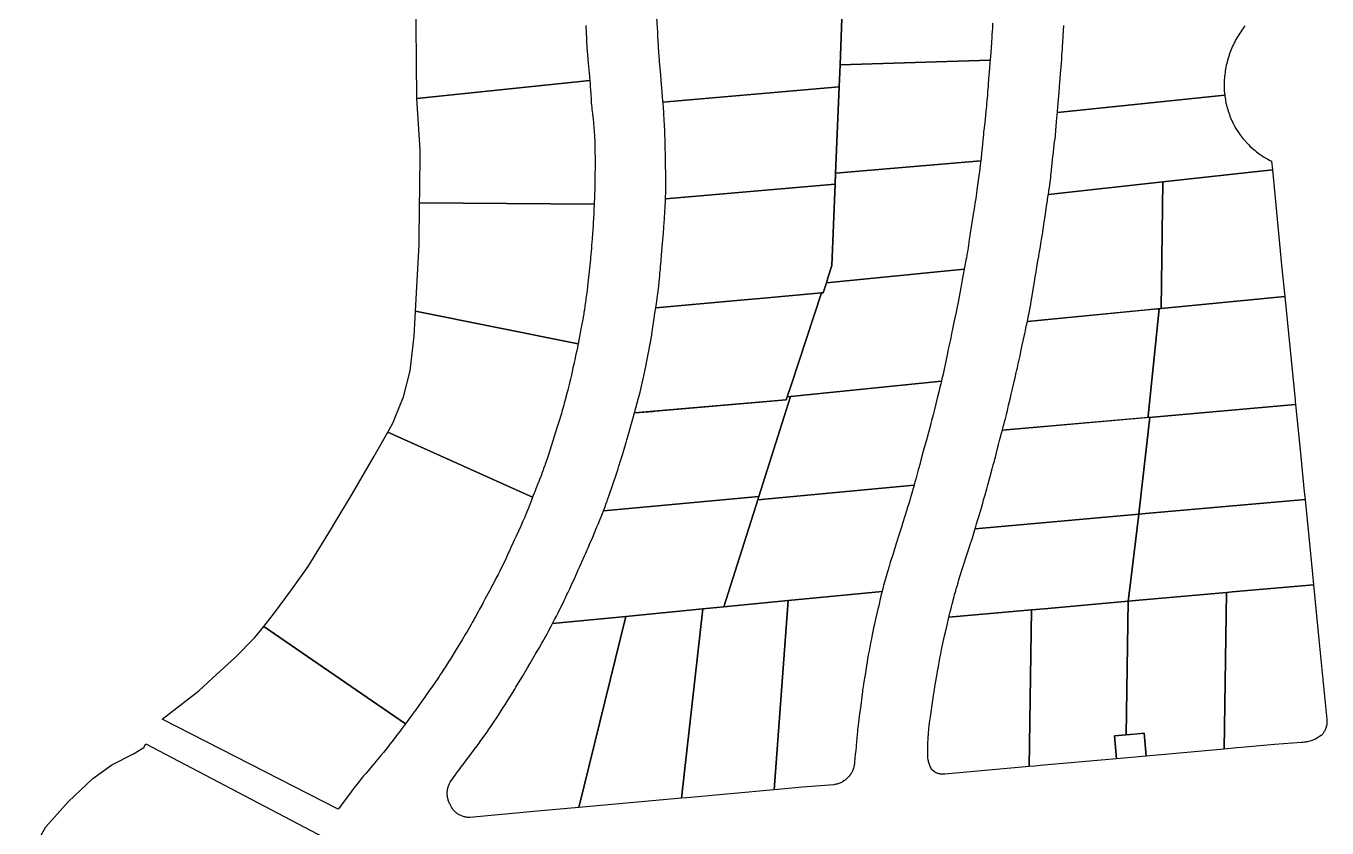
# Model space of a CAD drawing. Header units: metres. Extents: x 3 to 1005126, y 39 to 4383651.
# Drawn here: x 478113.9 to 478407.5, y 4366514.5 to 4366695.4 of the extents above; entities that cross this region are included whole.
import ezdxf

# ---------------------------------------------------------------- set-up
doc = ezdxf.new("R2010")
doc.units = ezdxf.units.M
doc.header["$MEASUREMENT"] = 0
doc.layers.add('TM_Llucmajor', color=7, linetype='Continuous')

msp = doc.modelspace()

# ---------------------------------------------------------------- linework, layer by layer
at = {"layer": 'TM_Llucmajor', "linetype": 'Continuous', "flags": 128}
for points in [[(478240.2, 4366695.46), (478240.3, 4366693.79), (478240.37, 4366692.55), (478240.41, 4366691.89), (478240.49, 4366690.57), (478240.55, 4366689.59), (478240.59, 4366688.93), (478240.62, 4366688.6), (478240.66, 4366688.11), (478240.69, 4366687.74), (478240.76, 4366686.99), (478240.83, 4366686.25), (478240.97, 4366684.76), (478241.04, 4366684.02), (478241.08, 4366683.65), (478241.13, 4366683.09), (478202.12, 4366679.01), (478202.12, 4366679.01), (478201.86, 4366704.03)], [(478332.01, 4366695.98), (478331.95, 4366694.81), (478331.92, 4366694.22), (478331.86, 4366693.34), (478331.81, 4366692.46), (478331.78, 4366692.03), (478331.75, 4366691.54), (478331.68, 4366690.58), (478331.58, 4366689.3), (478331.53, 4366688.66), (478331.46, 4366687.67), (478297.58, 4366686.58), (478297.58, 4366686.58), (478298.18, 4366701.35)], [(478388.98, 4366695.42), (478388.72, 4366695.09), (478388.47, 4366694.76), (478388.23, 4366694.43), (478387.99, 4366694.08), (478387.76, 4366693.74), (478387.54, 4366693.39), (478387.32, 4366693.03), (478387.11, 4366692.68), (478386.91, 4366692.31), (478386.71, 4366691.95), (478386.52, 4366691.58), (478386.34, 4366691.21), (478386.17, 4366690.83), (478386, 4366690.46), (478385.84, 4366690.07), (478385.69, 4366689.69), (478385.54, 4366689.3), (478385.4, 4366688.89), (478385.27, 4366688.5), (478385.15, 4366688.11), (478384.93, 4366687.3), (478384.83, 4366686.91), (478384.74, 4366686.5), (478384.65, 4366686.09), (478384.51, 4366685.27), (478384.45, 4366684.86), (478384.4, 4366684.45), (478384.35, 4366684.04), (478384.32, 4366683.62), (478384.29, 4366683.21), (478384.27, 4366682.79), (478384.25, 4366681.96), (478384.26, 4366681.54), (478384.26, 4366681.47), (478384.27, 4366681.09), (478384.29, 4366680.7), (478384.32, 4366680.3), (478384.38, 4366679.74), (478346.62, 4366675.84), (478346.62, 4366675.84), (478346.64, 4366676.1), (478346.79, 4366677.95), (478347.01, 4366680.43), (478347.12, 4366681.67), (478347.2, 4366682.69), (478347.26, 4366683.37), (478347.36, 4366684.72), (478347.47, 4366686.08), (478347.6, 4366687.91), (478347.66, 4366688.82), (478347.75, 4366690.17), (478347.79, 4366690.86), (478347.84, 4366691.58), (478347.92, 4366693.04), (478348.01, 4366694.5), (478348.05, 4366695.31), (478348.06, 4366695.47)], [(478112.55, 4366503.67), (478115.55, 4366509.74), (478118.37, 4366514.74), (478123.51, 4366520.48), (478129.01, 4366525.66), (478133.28, 4366528.74), (478138.19, 4366531.25), (478140.49, 4366532.68), (478140.97, 4366533.46), (478182.6, 4366511.63), (478182.69, 4366510.42), (478183.04, 4366508.25), (478183.38, 4366506), (478184.16, 4366503.83), (478185.2, 4366501.66), (478187.03, 4366499.06), (478188.76, 4366497.24), (478190.95, 4366495.36), (478189.3, 4366494.91), (478128.89, 4366478.62), (478128.89, 4366478.62), (478120.06, 4366484.21), (478115.77, 4366487.42), (478113, 4366490.38)]]:
    msp.add_lwpolyline(points, dxfattribs=at)
for points in [[(478257.63, 4366678.18), (478257.6, 4366678.58), (478257.55, 4366679.23), (478257.44, 4366680.53), (478257.23, 4366683.1), (478257.12, 4366684.4), (478257.06, 4366685.1), (478256.95, 4366686.51), (478256.88, 4366687.45), (478256.79, 4366688.7), (478256.74, 4366689.33), (478256.64, 4366690.74), (478256.56, 4366692.15), (478256.51, 4366692.86), (478256.46, 4366693.92), (478256.4, 4366695.08), (478256.36, 4366695.86), (478256.29, 4366697.41), (478256.24, 4366698.39), (478298.18, 4366701.35), (478297.58, 4366686.58), (478297.38, 4366681.64), (478257.63, 4366678.18)], [(478296.58, 4366662.15), (478297.38, 4366681.64), (478297.58, 4366686.58), (478331.46, 4366687.67), (478331.41, 4366687.07), (478331.31, 4366685.87), (478331.12, 4366683.45), (478331.02, 4366682.24), (478330.98, 4366681.69), (478330.89, 4366680.57), (478330.83, 4366679.75), (478330.73, 4366678.51), (478330.66, 4366677.7), (478330.62, 4366677.27), (478330.56, 4366676.66), (478330.51, 4366676.18), (478330.31, 4366674.26), (478330.1, 4366672.36), (478329.99, 4366671.41), (478329.94, 4366670.92), (478329.86, 4366670.21), (478329.81, 4366669.69), (478329.71, 4366668.67), (478329.58, 4366667.32), (478329.51, 4366666.64), (478329.4, 4366665.61), (478329.33, 4366664.99), (478296.58, 4366662.15)], [(478202.72, 4366655.47), (478202.75, 4366657.88), (478202.83, 4366667.46), (478202.12, 4366679.01), (478241.13, 4366683.09), (478241.14, 4366682.89), (478241.18, 4366682.45), (478241.24, 4366681.57), (478241.28, 4366680.98), (478241.35, 4366679.81), (478241.41, 4366678.93), (478241.45, 4366678.34), (478241.47, 4366678.06), (478241.57, 4366676.96), (478241.61, 4366676.49), (478241.65, 4366676.18), (478241.72, 4366675.54), (478241.86, 4366674.31), (478241.93, 4366673.68), (478242, 4366673.05), (478242.03, 4366672.74), (478242.07, 4366672.23), (478242.1, 4366671.91), (478242.14, 4366671.23), (478242.16, 4366670.91), (478242.2, 4366670.24), (478242.23, 4366669.58), (478242.24, 4366669.12), (478242.27, 4366668.24), (478242.28, 4366667.65), (478242.29, 4366667.27), (478242.3, 4366666.5), (478242.31, 4366666.11), (478242.31, 4366665.33), (478242.32, 4366664.56), (478242.32, 4366664.04), (478242.31, 4366663.02), (478242.3, 4366662.37), (478242.26, 4366659.76), (478242.24, 4366658.89), (478242.18, 4366657.15), (478242.16, 4366656.58), (478242.12, 4366655.45), (478242.11, 4366655.17), (478202.72, 4366655.47)], [(478258.22, 4366656.39), (478258.23, 4366656.84), (478258.25, 4366657.73), (478258.26, 4366658.62), (478258.27, 4366659.21), (478258.27, 4366659.61), (478258.28, 4366660.39), (478258.28, 4366661.02), (478258.27, 4366661.46), (478258.26, 4366662.31), (478258.24, 4366663.58), (478258.23, 4366664.43), (478258.19, 4366666.14), (478258.15, 4366668.08), (478258.13, 4366669.05), (478258.1, 4366670.03), (478258.08, 4366670.52), (478258.05, 4366671.49), (478258.03, 4366671.98), (478258, 4366672.71), (478257.96, 4366673.36), (478257.94, 4366673.79), (478257.88, 4366674.67), (478257.86, 4366675.09), (478257.8, 4366675.97), (478257.74, 4366676.84), (478257.65, 4366678), (478257.63, 4366678.18), (478297.38, 4366681.64), (478296.58, 4366662.15), (478296.48, 4366659.7), (478258.22, 4366656.39)], [(478344.59, 4366657.39), (478344.7, 4366658.13), (478344.78, 4366658.64), (478344.89, 4366659.42), (478345, 4366660.19), (478345.04, 4366660.58), (478345.12, 4366661.16), (478345.18, 4366661.73), (478345.23, 4366662.11), (478345.31, 4366662.88), (478345.54, 4366665.17), (478345.62, 4366665.93), (478345.66, 4366666.32), (478345.72, 4366666.83), (478345.84, 4366667.86), (478346.01, 4366669.23), (478346.09, 4366669.91), (478346.17, 4366670.6), (478346.2, 4366670.94), (478346.26, 4366671.52), (478346.3, 4366671.89), (478346.36, 4366672.66), (478346.46, 4366673.81), (478346.58, 4366675.33), (478346.62, 4366675.84), (478384.38, 4366679.74), (478384.4, 4366679.54), (478384.46, 4366679.14), (478384.52, 4366678.77), (478384.59, 4366678.38), (478384.66, 4366678), (478384.84, 4366677.24), (478384.94, 4366676.87), (478385.05, 4366676.5), (478385.16, 4366676.12), (478385.29, 4366675.76), (478385.42, 4366675.39), (478385.56, 4366675.02), (478385.7, 4366674.66), (478385.86, 4366674.31), (478386.02, 4366673.95), (478386.18, 4366673.6), (478386.36, 4366673.25), (478386.54, 4366672.91), (478386.92, 4366672.23), (478387.34, 4366671.57), (478387.55, 4366671.25), (478387.78, 4366670.93), (478388.24, 4366670.31), (478388.48, 4366670), (478388.73, 4366669.7), (478389.51, 4366668.83), (478389.79, 4366668.56), (478390.06, 4366668.28), (478390.93, 4366667.5), (478391.23, 4366667.25), (478391.53, 4366667.01), (478391.84, 4366666.77), (478392.16, 4366666.54), (478392.8, 4366666.1), (478393.13, 4366665.89), (478393.79, 4366665.49), (478394.13, 4366665.3), (478394.48, 4366665.12), (478394.96, 4366664.88), (478395.15, 4366662.93), (478370.43, 4366660.22), (478344.59, 4366657.39)], [(478294.51, 4366637.46), (478294.93, 4366638.81), (478295.74, 4366641.37), (478296.48, 4366659.7), (478296.58, 4366662.15), (478329.33, 4366664.99), (478329.28, 4366664.62), (478329.18, 4366663.75), (478329.13, 4366663.33), (478329.03, 4366662.5), (478328.92, 4366661.68), (478328.7, 4366660.02), (478328.48, 4366658.45), (478328.37, 4366657.67), (478328.21, 4366656.49), (478328.03, 4366655.32), (478327.94, 4366654.73), (478327.84, 4366654.12), (478327.64, 4366652.91), (478327.24, 4366650.49), (478327.11, 4366649.68), (478327.05, 4366649.27), (478326.94, 4366648.58), (478326.74, 4366647.21), (478326.56, 4366645.98), (478326.47, 4366645.37), (478326.32, 4366644.45), (478326.23, 4366643.84), (478326.17, 4366643.53), (478326.1, 4366643.08), (478326, 4366642.54), (478325.61, 4366640.53), (478294.51, 4366637.46)], [(478370.01, 4366631.65), (478370.43, 4366660.22), (478395.15, 4366662.93), (478397.3, 4366640.7), (478397.94, 4366634.34), (478370.01, 4366631.65)], [(478256.46, 4366634.99), (478256.6, 4366636.08), (478256.84, 4366638.3), (478256.91, 4366639.04), (478256.96, 4366639.53), (478257.05, 4366640.52), (478257.1, 4366641.16), (478257.22, 4366642.44), (478257.32, 4366643.72), (478257.53, 4366646.29), (478257.73, 4366648.7), (478257.83, 4366649.9), (478257.92, 4366651.1), (478257.97, 4366651.7), (478258.02, 4366652.5), (478258.05, 4366652.91), (478258.08, 4366653.51), (478258.13, 4366654.41), (478258.16, 4366655.08), (478258.18, 4366655.52), (478258.22, 4366656.39), (478296.48, 4366659.7), (478295.74, 4366641.37), (478294.93, 4366638.81), (478294.51, 4366637.46), (478293.8, 4366635.19), (478293.41, 4366635.16), (478279.5, 4366633.92), (478275.93, 4366633.6), (478256.01, 4366631.83), (478256.15, 4366632.8), (478256.31, 4366633.89), (478256.41, 4366634.62), (478256.46, 4366634.99)], [(478339.86, 4366628.75), (478339.94, 4366629.17), (478340.14, 4366630.13), (478340.23, 4366630.61), (478340.34, 4366631.16), (478340.4, 4366631.52), (478340.54, 4366632.24), (478340.6, 4366632.61), (478340.73, 4366633.33), (478340.85, 4366634.06), (478341.09, 4366635.51), (478341.45, 4366637.7), (478341.63, 4366638.78), (478341.81, 4366639.87), (478341.9, 4366640.42), (478341.99, 4366640.95), (478342.17, 4366642), (478342.42, 4366643.41), (478342.54, 4366644.12), (478342.66, 4366644.82), (478342.72, 4366645.18), (478342.79, 4366645.58), (478342.92, 4366646.38), (478343.31, 4366648.81), (478343.43, 4366649.62), (478343.49, 4366650.02), (478343.59, 4366650.62), (478343.68, 4366651.22), (478343.73, 4366651.61), (478343.85, 4366652.4), (478344.2, 4366654.76), (478344.32, 4366655.55), (478344.38, 4366655.94), (478344.43, 4366656.33), (478344.55, 4366657.1), (478344.59, 4366657.39), (478370.43, 4366660.22), (478370.01, 4366631.65), (478339.86, 4366628.75)], [(478238.49, 4366623.72), (478201.84, 4366631.08), (478202.06, 4366635.18), (478202.62, 4366646.07), (478202.72, 4366655.47), (478242.11, 4366655.17), (478242.05, 4366653.92), (478242.02, 4366653.15), (478241.9, 4366650.88), (478241.86, 4366650.3), (478241.81, 4366649.45), (478241.75, 4366648.53), (478241.66, 4366647.3), (478241.62, 4366646.69), (478241.55, 4366645.77), (478241.51, 4366645.31), (478241.43, 4366644.39), (478241.39, 4366643.93), (478241.32, 4366643.24), (478241.26, 4366642.61), (478241.22, 4366642.18), (478241.13, 4366641.34), (478240.99, 4366640.07), (478240.9, 4366639.22), (478240.7, 4366637.53), (478240.5, 4366635.74), (478240.39, 4366634.84), (478240.27, 4366633.94), (478240.22, 4366633.5), (478240.16, 4366633.07), (478240.03, 4366632.23), (478239.9, 4366631.38), (478239.81, 4366630.82), (478239.75, 4366630.44), (478239.62, 4366629.69), (478239.53, 4366629.17), (478239.34, 4366628.12), (478239.14, 4366627.08), (478238.87, 4366625.68), (478238.74, 4366624.99), (478238.49, 4366623.72)], [(478286.53, 4366614.35), (478293.41, 4366635.16), (478293.8, 4366635.19), (478294.51, 4366637.46), (478325.61, 4366640.53), (478325.37, 4366639.3), (478325.16, 4366638.23), (478325.05, 4366637.61), (478324.82, 4366636.38), (478324.54, 4366634.74), (478324.24, 4366633.1), (478324.16, 4366632.7), (478324.03, 4366632.06), (478323.95, 4366631.64), (478323.77, 4366630.79), (478323.5, 4366629.53), (478323.14, 4366627.84), (478322.96, 4366627), (478322.82, 4366626.36), (478322.55, 4366625.07), (478322.19, 4366623.36), (478322.02, 4366622.51), (478321.75, 4366621.22), (478321.45, 4366619.77), (478321.3, 4366619.05), (478321.07, 4366617.96), (478320.83, 4366616.88), (478320.7, 4366616.34), (478320.58, 4366615.79), (478320.46, 4366615.28), (478286.4, 4366611.84), (478285.68, 4366611.76), (478286.53, 4366614.35)], [(478253.66, 4366618.17), (478255.09, 4366625.67), (478255.12, 4366625.87), (478255.14, 4366625.96), (478255.58, 4366628.93), (478255.83, 4366630.63), (478256.01, 4366631.83), (478275.93, 4366633.6), (478279.5, 4366633.92), (478293.41, 4366635.16), (478286.53, 4366614.35), (478285.45, 4366611.08), (478251.25, 4366608.09), (478252.07, 4366611.18), (478252.49, 4366612.79), (478253.59, 4366617.79), (478253.65, 4366618.13), (478253.66, 4366618.17)], [(478400.3, 4366610.66), (478400.37, 4366609.98), (478368.16, 4366607.17), (478367.04, 4366607.07), (478367.1, 4366607.48), (478369.56, 4366631.6), (478370.01, 4366631.65), (478397.94, 4366634.34), (478400.27, 4366610.99), (478400.28, 4366610.84), (478400.3, 4366610.66)], [(478334.25, 4366604.34), (478334.42, 4366604.97), (478334.61, 4366605.69), (478334.8, 4366606.42), (478334.89, 4366606.78), (478335.04, 4366607.4), (478335.15, 4366607.81), (478335.34, 4366608.63), (478335.63, 4366609.87), (478336.01, 4366611.52), (478336.2, 4366612.34), (478336.49, 4366613.55), (478336.88, 4366615.17), (478337.07, 4366615.98), (478337.35, 4366617.19), (478337.49, 4366617.8), (478337.6, 4366618.26), (478337.8, 4366619.17), (478337.93, 4366619.78), (478338.2, 4366621), (478338.39, 4366621.92), (478338.7, 4366623.37), (478338.98, 4366624.67), (478339.12, 4366625.31), (478339.32, 4366626.28), (478339.53, 4366627.24), (478339.81, 4366628.53), (478339.86, 4366628.75), (478368.98, 4366631.55), (478369.56, 4366631.6), (478367.1, 4366607.48), (478367.04, 4366607.07), (478334.21, 4366604.18), (478334.25, 4366604.34)], [(478197.14, 4366606.94), (478199.08, 4366611.76), (478200.64, 4366617.56), (478201.53, 4366625.42), (478201.84, 4366631.08), (478238.49, 4366623.72), (478238.17, 4366622.14), (478238, 4366621.33), (478237.75, 4366620.11), (478237.62, 4366619.51), (478237.53, 4366619.09), (478237.34, 4366618.25), (478237.16, 4366617.42), (478236.9, 4366616.3), (478236.76, 4366615.75), (478236.56, 4366614.92), (478236.46, 4366614.5), (478236.31, 4366613.88), (478236.14, 4366613.22), (478236.03, 4366612.79), (478235.57, 4366611.05), (478235.36, 4366610.28), (478235.25, 4366609.89), (478235.09, 4366609.31), (478234.84, 4366608.44), (478234.71, 4366608.01), (478234.57, 4366607.54), (478234.28, 4366606.58), (478233.99, 4366605.63), (478233.8, 4366605), (478233.4, 4366603.73), (478232.78, 4366601.8), (478232.48, 4366600.83), (478232.01, 4366599.38), (478231.71, 4366598.44), (478231.55, 4366597.98), (478231.09, 4366596.58), (478230.97, 4366596.23), (478230.72, 4366595.54), (478230.6, 4366595.19), (478230.41, 4366594.67), (478230.21, 4366594.15), (478230.08, 4366593.8), (478229.81, 4366593.1), (478229.53, 4366592.41), (478229.49, 4366592.3), (478228.98, 4366591.02), (478228.7, 4366590.33), (478228.57, 4366589.98), (478228.37, 4366589.47), (478228.23, 4366589.11), (478195.53, 4366603.8), (478196.75, 4366605.98), (478197.14, 4366606.94)], [(478279.03, 4366588.53), (478279.26, 4366589.25), (478286.4, 4366611.84), (478320.46, 4366615.28), (478320.32, 4366614.69), (478320.06, 4366613.6), (478319.88, 4366612.87), (478319.52, 4366611.42), (478318.89, 4366608.9), (478318.57, 4366607.64), (478318.24, 4366606.39), (478318.08, 4366605.76), (478317.89, 4366605.06), (478317.52, 4366603.66), (478317.14, 4366602.27), (478316.38, 4366599.48), (478315.83, 4366597.47), (478315.56, 4366596.47), (478315.15, 4366594.97), (478314.74, 4366593.46), (478314.53, 4366592.71), (478314.33, 4366591.99), (478314.29, 4366591.84), (478279.03, 4366588.53)], [(478255.83, 4366608.49), (478285.45, 4366611.08), (478285.68, 4366611.76), (478286.4, 4366611.84), (478279.26, 4366589.25), (478244.22, 4366585.99), (478244.65, 4366587.16), (478244.78, 4366587.5), (478245.03, 4366588.19), (478245.16, 4366588.53), (478246.12, 4366591.29), (478246.34, 4366591.95), (478247.22, 4366594.61), (478247.5, 4366595.5), (478247.69, 4366596.1), (478248.07, 4366597.28), (478248.5, 4366598.68), (478248.72, 4366599.38), (478249.03, 4366600.42), (478249.35, 4366601.47), (478249.5, 4366602), (478249.81, 4366603.05), (478249.96, 4366603.57), (478250.19, 4366604.36), (478250.41, 4366605.16), (478250.56, 4366605.7), (478250.85, 4366606.77), (478251, 4366607.3), (478251.21, 4366608.09), (478251.25, 4366608.09), (478252.36, 4366608.19), (478255.36, 4366608.45), (478255.83, 4366608.49)], [(478365.16, 4366586.67), (478367.52, 4366607.11), (478368.16, 4366607.17), (478400.37, 4366609.98), (478401.39, 4366599.77), (478402.33, 4366590.3), (478402.5, 4366588.61), (478366.51, 4366585.43), (478365, 4366585.3), (478365.16, 4366586.67)], [(478328.41, 4366583.08), (478328.63, 4366583.83), (478328.82, 4366584.5), (478329.33, 4366586.21), (478329.77, 4366587.73), (478329.98, 4366588.49), (478330.31, 4366589.64), (478330.69, 4366591), (478330.94, 4366591.91), (478331.44, 4366593.73), (478331.92, 4366595.49), (478332.16, 4366596.37), (478332.4, 4366597.26), (478332.52, 4366597.7), (478332.64, 4366598.16), (478332.88, 4366599.09), (478333.35, 4366600.96), (478333.6, 4366601.89), (478333.74, 4366602.43), (478334.03, 4366603.52), (478334.21, 4366604.18), (478367.52, 4366607.11), (478365.16, 4366586.67), (478365, 4366585.3), (478328.08, 4366581.99), (478328.23, 4366582.49), (478328.41, 4366583.08)], [(478168.92, 4366561.64), (478170.02, 4366563.02), (478173.81, 4366568.24), (478177.58, 4366573.44), (478182.85, 4366582.02), (478183.41, 4366582.95), (478187.6, 4366589.94), (478192.47, 4366598.36), (478195.53, 4366603.8), (478228.23, 4366589.11), (478227.98, 4366588.46), (478227.46, 4366587.11), (478227.2, 4366586.44), (478226.93, 4366585.77), (478226.79, 4366585.43), (478226.55, 4366584.85), (478226.39, 4366584.47), (478226.05, 4366583.7), (478225.88, 4366583.32), (478225.54, 4366582.56), (478224.49, 4366580.28), (478224.1, 4366579.42), (478223.85, 4366578.86), (478223.33, 4366577.72), (478222.94, 4366576.87), (478222.75, 4366576.44), (478222.35, 4366575.59), (478222.16, 4366575.17), (478221.85, 4366574.54), (478221.58, 4366573.96), (478220.82, 4366572.44), (478220.43, 4366571.68), (478220.04, 4366570.93), (478219.78, 4366570.42), (478219.25, 4366569.42), (478218.49, 4366567.98), (478217.47, 4366566.07), (478217.01, 4366565.21), (478216.96, 4366565.11), (478216.28, 4366563.84), (478215.94, 4366563.21), (478215.42, 4366562.26), (478215.07, 4366561.63), (478214.89, 4366561.31), (478214.62, 4366560.84), (478214.37, 4366560.41), (478213.35, 4366558.67), (478213, 4366558.1), (478212.31, 4366556.95), (478210.96, 4366554.73), (478209.6, 4366552.53), (478209.25, 4366551.98), (478208.78, 4366551.24), (478208.55, 4366550.86), (478208.19, 4366550.31), (478207.65, 4366549.48), (478207.29, 4366548.93), (478207.11, 4366548.65), (478205.99, 4366547.01), (478205.61, 4366546.47), (478204.85, 4366545.38), (478204.28, 4366544.57), (478203.88, 4366544.01), (478203.62, 4366543.64), (478203.09, 4366542.89), (478202.56, 4366542.15), (478201.85, 4366541.16), (478201.49, 4366540.66), (478200.96, 4366539.92), (478200.69, 4366539.55), (478200.3, 4366539.03), (478199.57, 4366538.02), (478167.58, 4366559.96), (478168.92, 4366561.64)], [(478271.39, 4366564.38), (478279.03, 4366588.53), (478314.29, 4366591.84), (478313.93, 4366590.56), (478313.62, 4366589.48), (478313.42, 4366588.76), (478313.31, 4366588.41), (478313.15, 4366587.87), (478312.96, 4366587.26), (478312.84, 4366586.84), (478312.58, 4366586.03), (478312.2, 4366584.8), (478311.68, 4366583.17), (478311.42, 4366582.35), (478310.93, 4366580.78), (478310.27, 4366578.68), (478309.94, 4366577.62), (478309.39, 4366575.9), (478309.12, 4366575.03), (478308.86, 4366574.17), (478308.73, 4366573.73), (478308.62, 4366573.4), (478308.43, 4366572.72), (478308.23, 4366572.04), (478307.84, 4366570.69), (478307.56, 4366569.7), (478307.42, 4366569.2), (478307.22, 4366568.45), (478307.08, 4366567.95), (478307.06, 4366567.86), (478285.87, 4366565.79), (478271.39, 4366564.38)], [(478232.72, 4366560.6), (478232.94, 4366561.04), (478233.2, 4366561.54), (478233.59, 4366562.3), (478233.98, 4366563.05), (478234.74, 4366564.57), (478235.02, 4366565.14), (478235.34, 4366565.8), (478235.55, 4366566.24), (478235.97, 4366567.12), (478236.18, 4366567.56), (478236.59, 4366568.44), (478237, 4366569.33), (478237.81, 4366571.1), (478238.54, 4366572.69), (478238.9, 4366573.49), (478239.43, 4366574.68), (478239.96, 4366575.88), (478240.23, 4366576.47), (478240.54, 4366577.2), (478240.76, 4366577.69), (478241.17, 4366578.66), (478241.8, 4366580.12), (478242.21, 4366581.09), (478242.75, 4366582.39), (478243.02, 4366583.04), (478243.46, 4366584.11), (478243.67, 4366584.64), (478243.99, 4366585.44), (478244.22, 4366585.99), (478279.26, 4366589.25), (478279.03, 4366588.53), (478271.39, 4366564.38), (478266.63, 4366563.91), (478249.26, 4366562.22), (478232.72, 4366560.6)], [(478362.91, 4366568.01), (478365, 4366585.3), (478366.51, 4366585.43), (478402.5, 4366588.61), (478404.16, 4366571.74), (478404.4, 4366569.35), (478386.07, 4366567.72), (478384.78, 4366567.61), (478365.05, 4366565.85), (478362.62, 4366565.64), (478362.91, 4366568.01)], [(478322.71, 4366564.38), (478322.87, 4366564.98), (478323.33, 4366566.7), (478323.44, 4366567.13), (478323.68, 4366567.99), (478323.81, 4366568.42), (478323.99, 4366569.06), (478324.21, 4366569.77), (478324.35, 4366570.25), (478324.64, 4366571.2), (478324.79, 4366571.67), (478325.09, 4366572.62), (478325.39, 4366573.56), (478325.59, 4366574.2), (478326, 4366575.45), (478326.66, 4366577.46), (478326.98, 4366578.46), (478327.3, 4366579.47), (478327.46, 4366579.97), (478327.61, 4366580.48), (478327.92, 4366581.48), (478328.08, 4366581.99), (478365, 4366585.3), (478362.91, 4366568.01), (478362.62, 4366565.64), (478343.65, 4366563.94), (478340.78, 4366563.69), (478322.15, 4366562.03), (478322.29, 4366562.66), (478322.44, 4366563.25), (478322.63, 4366564.02), (478322.71, 4366564.38)], [(478282.72, 4366523.11), (478285.87, 4366565.79), (478307.06, 4366567.86), (478307.02, 4366567.7), (478306.93, 4366567.32), (478306.83, 4366566.94), (478306.77, 4366566.68), (478306.66, 4366566.16), (478306.31, 4366564.61), (478306.14, 4366563.84), (478306.06, 4366563.51), (478305.9, 4366562.86), (478305.59, 4366561.56), (478305.44, 4366560.9), (478305.34, 4366560.49), (478305.16, 4366559.65), (478304.99, 4366558.82), (478304.77, 4366557.7), (478304.66, 4366557.14), (478304.54, 4366556.55), (478304.31, 4366555.35), (478304.13, 4366554.45), (478304.02, 4366553.85), (478303.97, 4366553.55), (478303.89, 4366553.1), (478303.82, 4366552.7), (478303.69, 4366551.91), (478303.57, 4366551.11), (478303.4, 4366550.05), (478303.32, 4366549.52), (478303.17, 4366548.64), (478302.98, 4366547.48), (478302.88, 4366546.9), (478302.79, 4366546.32), (478302.75, 4366546.02), (478302.68, 4366545.59), (478302.62, 4366545.1), (478302.58, 4366544.77), (478302.49, 4366544.11), (478302.26, 4366542.14), (478302.14, 4366541.15), (478302.07, 4366540.66), (478301.94, 4366539.68), (478301.76, 4366538.38), (478301.6, 4366537.08), (478301.56, 4366536.75), (478301.52, 4366536.37), (478301.38, 4366534.83), (478301.29, 4366533.81), (478301.24, 4366533.29), (478301.2, 4366532.86), (478301.12, 4366531.98), (478301.03, 4366531.11), (478300.84, 4366529.37), (478300.84, 4366529.16), (478300.82, 4366528.96), (478300.79, 4366528.76), (478300.76, 4366528.55), (478300.72, 4366528.35), (478300.67, 4366528.15), (478300.61, 4366527.96), (478300.55, 4366527.76), (478300.48, 4366527.57), (478300.4, 4366527.38), (478300.31, 4366527.19), (478300.22, 4366527.01), (478300.12, 4366526.83), (478300.01, 4366526.66), (478299.89, 4366526.48), (478299.65, 4366526.16), (478299.51, 4366526), (478299.23, 4366525.7), (478299.08, 4366525.57), (478298.92, 4366525.43), (478298.76, 4366525.3), (478298.59, 4366525.18), (478298.25, 4366524.96), (478298.07, 4366524.86), (478297.89, 4366524.77), (478297.7, 4366524.68), (478297.51, 4366524.6), (478297.32, 4366524.53), (478297.12, 4366524.46), (478296.93, 4366524.41), (478296.73, 4366524.36), (478296.52, 4366524.32), (478296.32, 4366524.28), (478296.16, 4366524.26), (478289.14, 4366523.7), (478282.72, 4366523.11)], [(478384.26, 4366532.3), (478366.66, 4366530.72), (478366.2, 4366535.86), (478364.12, 4366535.67), (478363.02, 4366535.57), (478362.18, 4366535.49), (478362.62, 4366565.64), (478365.05, 4366565.85), (478384.78, 4366567.61), (478384.26, 4366532.3)], [(478404.4, 4366569.35), (478405.61, 4366557.04), (478407.44, 4366538.94), (478407.45, 4366538.75), (478407.45, 4366538.56), (478407.44, 4366538.36), (478407.43, 4366538.17), (478407.41, 4366537.98), (478407.38, 4366537.78), (478407.3, 4366537.4), (478407.25, 4366537.22), (478407.19, 4366537.03), (478407.12, 4366536.85), (478407.04, 4366536.67), (478406.96, 4366536.5), (478406.87, 4366536.32), (478406.77, 4366536.16), (478406.67, 4366535.99), (478406.56, 4366535.83), (478406.44, 4366535.68), (478406.33, 4366535.54), (478406.14, 4366535.38), (478405.74, 4366535.1), (478405.54, 4366534.96), (478405.34, 4366534.84), (478405.12, 4366534.71), (478404.91, 4366534.6), (478404.69, 4366534.49), (478404.47, 4366534.39), (478404.24, 4366534.3), (478403.78, 4366534.14), (478403.55, 4366534.07), (478403.07, 4366533.95), (478402.83, 4366533.9), (478402.59, 4366533.86), (478402.35, 4366533.83), (478402.11, 4366533.81), (478401.86, 4366533.79), (478401.71, 4366533.79), (478395.64, 4366533.32), (478388.2, 4366532.65), (478387.07, 4366532.55), (478384.26, 4366532.3), (478384.78, 4366567.61), (478386.07, 4366567.72), (478404.4, 4366569.35)], [(478238.68, 4366519.1), (478249.26, 4366562.22), (478266.63, 4366563.91), (478261.85, 4366521.19), (478238.68, 4366519.1)], [(478261.85, 4366521.19), (478266.63, 4366563.91), (478271.39, 4366564.38), (478285.87, 4366565.79), (478282.72, 4366523.11), (478263.05, 4366521.3), (478261.85, 4366521.19)], [(478343.65, 4366563.94), (478362.62, 4366565.64), (478362.18, 4366535.49), (478359.51, 4366535.26), (478359.97, 4366530.12), (478342.72, 4366528.56), (478341.65, 4366528.47), (478340.26, 4366528.34), (478340.78, 4366563.69), (478343.65, 4366563.94)], [(478238.68, 4366519.1), (478229.34, 4366518.26), (478214.09, 4366516.88), (478213.7, 4366516.88), (478213.51, 4366516.89), (478213.32, 4366516.92), (478213.13, 4366516.94), (478212.94, 4366516.98), (478212.76, 4366517.03), (478212.57, 4366517.08), (478212.39, 4366517.14), (478212.03, 4366517.28), (478211.86, 4366517.36), (478211.69, 4366517.45), (478211.52, 4366517.55), (478211.36, 4366517.65), (478211.21, 4366517.76), (478211.05, 4366517.88), (478210.91, 4366518), (478210.76, 4366518.13), (478210.37, 4366518.55), (478210.25, 4366518.7), (478210.14, 4366518.86), (478209.94, 4366519.18), (478209.84, 4366519.35), (478209.76, 4366519.52), (478209.7, 4366519.66), (478209.6, 4366519.84), (478209.5, 4366520.02), (478209.34, 4366520.38), (478209.26, 4366520.57), (478209.2, 4366520.76), (478209.14, 4366520.96), (478209.09, 4366521.15), (478209.05, 4366521.35), (478208.99, 4366521.75), (478208.97, 4366521.95), (478208.96, 4366522.15), (478208.96, 4366522.35), (478208.97, 4366522.56), (478208.98, 4366522.76), (478209, 4366522.96), (478209.03, 4366523.16), (478209.07, 4366523.36), (478209.12, 4366523.55), (478209.17, 4366523.75), (478209.23, 4366523.94), (478209.3, 4366524.13), (478209.38, 4366524.32), (478209.46, 4366524.5), (478209.55, 4366524.68), (478209.65, 4366524.86), (478210.4, 4366525.91), (478210.76, 4366526.41), (478211.31, 4366527.17), (478211.86, 4366527.92), (478212.14, 4366528.3), (478212.53, 4366528.82), (478213.32, 4366529.86), (478214.38, 4366531.25), (478214.91, 4366531.95), (478215.43, 4366532.64), (478215.69, 4366533), (478216.14, 4366533.6), (478216.43, 4366534), (478217.02, 4366534.82), (478217.3, 4366535.23), (478217.88, 4366536.05), (478218.45, 4366536.87), (478218.82, 4366537.42), (478219.57, 4366538.53), (478220.05, 4366539.25), (478220.37, 4366539.73), (478221, 4366540.69), (478221.62, 4366541.66), (478222.03, 4366542.31), (478222.58, 4366543.17), (478222.85, 4366543.61), (478223.46, 4366544.59), (478223.76, 4366545.08), (478224.19, 4366545.79), (478224.48, 4366546.27), (478225.06, 4366547.23), (478225.91, 4366548.66), (478227.04, 4366550.58), (478227.61, 4366551.54), (478228.82, 4366553.59), (478229.42, 4366554.62), (478229.82, 4366555.3), (478230.02, 4366555.65), (478230.31, 4366556.17), (478230.55, 4366556.59), (478231.49, 4366558.31), (478231.8, 4366558.88), (478232.42, 4366560.04), (478232.72, 4366560.6), (478249.26, 4366562.22), (478238.68, 4366519.1)], [(478340.26, 4366528.34), (478321.21, 4366526.63), (478321.05, 4366526.61), (478320.88, 4366526.6), (478320.72, 4366526.6), (478320.4, 4366526.62), (478320.23, 4366526.64), (478320.07, 4366526.68), (478319.92, 4366526.71), (478319.76, 4366526.76), (478319.61, 4366526.81), (478319.46, 4366526.87), (478319.31, 4366526.94), (478319.16, 4366527.02), (478319.02, 4366527.1), (478318.89, 4366527.18), (478318.63, 4366527.38), (478318.51, 4366527.49), (478318.38, 4366527.62), (478318.26, 4366527.81), (478318.15, 4366528), (478317.95, 4366528.4), (478317.86, 4366528.6), (478317.78, 4366528.8), (478317.7, 4366529.01), (478317.58, 4366529.43), (478317.52, 4366529.65), (478317.48, 4366529.86), (478317.42, 4366530.3), (478317.38, 4366530.74), (478317.38, 4366532.31), (478317.39, 4366532.76), (478317.4, 4366532.99), (478317.4, 4366533.3), (478317.42, 4366533.92), (478317.44, 4366534.39), (478317.46, 4366534.85), (478317.48, 4366535.08), (478317.51, 4366535.58), (478317.56, 4366536.13), (478317.61, 4366536.58), (478317.64, 4366536.9), (478317.73, 4366537.57), (478317.81, 4366538.23), (478318, 4366539.54), (478318.6, 4366543.86), (478318.68, 4366544.4), (478318.75, 4366544.81), (478318.87, 4366545.62), (478319, 4366546.44), (478319.18, 4366547.52), (478319.27, 4366548.06), (478319.48, 4366549.28), (478319.59, 4366549.89), (478319.7, 4366550.54), (478319.85, 4366551.39), (478319.93, 4366551.82), (478320.11, 4366552.79), (478320.23, 4366553.43), (478320.3, 4366553.75), (478320.4, 4366554.23), (478320.48, 4366554.64), (478320.65, 4366555.44), (478321.19, 4366557.87), (478321.37, 4366558.67), (478321.73, 4366560.26), (478322.15, 4366562.03), (478340.78, 4366563.69), (478340.26, 4366528.34)], [(478199.57, 4366538.02), (478199.54, 4366537.99), (478198.76, 4366536.96), (478198.24, 4366536.27), (478197.55, 4366535.36), (478197.2, 4366534.9), (478196.43, 4366533.91), (478196.05, 4366533.41), (478195.47, 4366532.67), (478194.88, 4366531.93), (478194.59, 4366531.56), (478194, 4366530.83), (478193.7, 4366530.46), (478193.24, 4366529.92), (478192.87, 4366529.47), (478192.62, 4366529.18), (478192.11, 4366528.59), (478191.09, 4366527.41), (478190.58, 4366526.82), (478190.08, 4366526.23), (478189.83, 4366525.93), (478189.56, 4366525.6), (478189.38, 4366525.38), (478189.02, 4366524.93), (478188.84, 4366524.71), (478188.49, 4366524.26), (478188.14, 4366523.81), (478187.91, 4366523.5), (478187.46, 4366522.89), (478187.12, 4366522.42), (478184.38, 4366518.71), (478144.64, 4366539.04), (478152.95, 4366545.4), (478157.02, 4366549.19), (478161.01, 4366552.86), (478165.57, 4366557.47), (478167.58, 4366559.96), (478199.57, 4366538.02)], [(478359.97, 4366530.12), (478359.51, 4366535.26), (478363.02, 4366535.57), (478366.2, 4366535.86), (478366.66, 4366530.72), (478359.97, 4366530.12)]]:
    msp.add_lwpolyline(points, close=True, dxfattribs=at)

doc.saveas('drawing.dxf')
